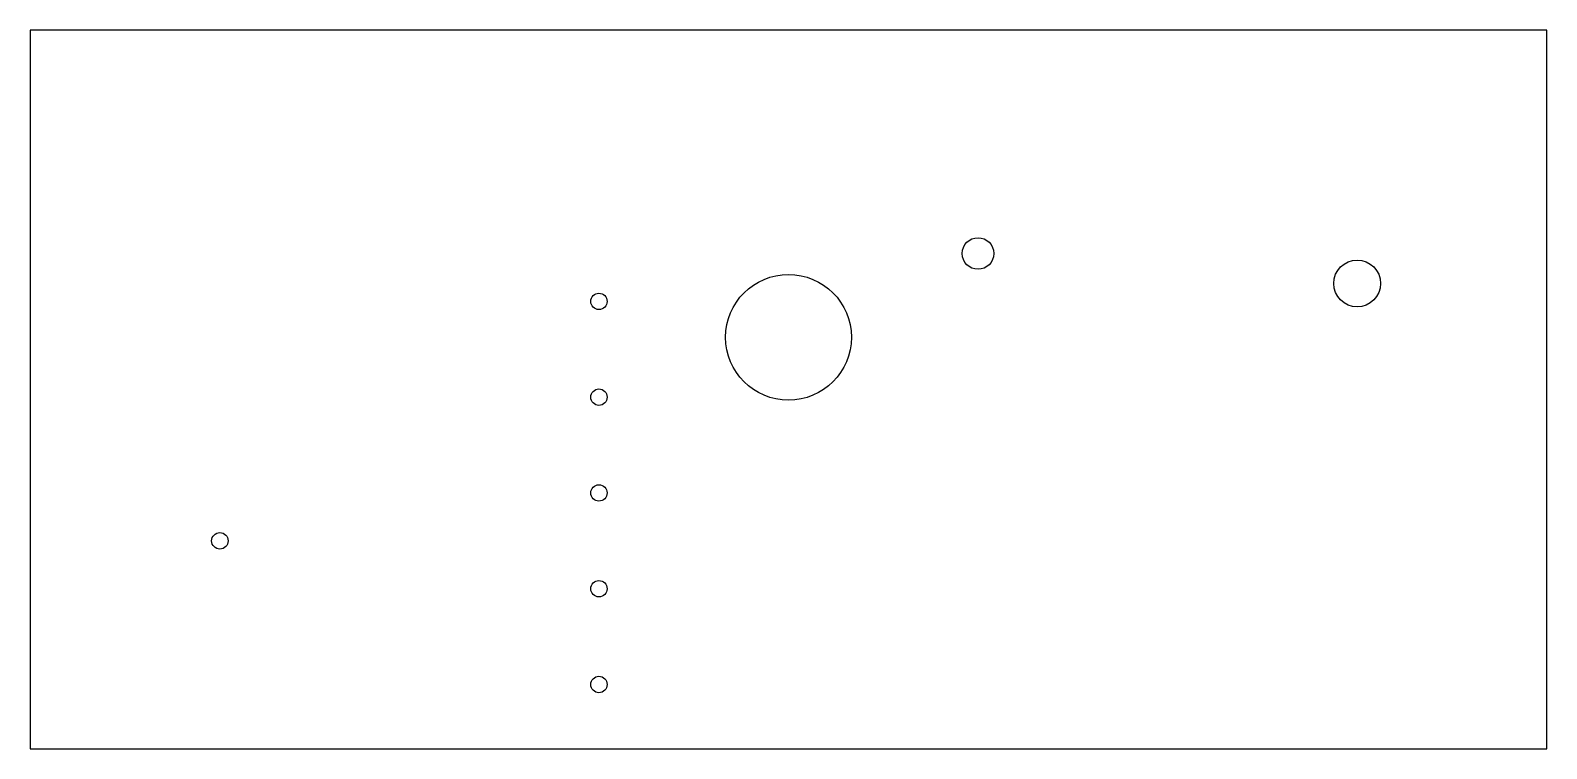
# Model space of a CAD drawing. Header units: millimetres. Extents: x 0 to 1266, y 0 to 600.
import ezdxf

# ---------------------------------------------------------------- set-up
doc = ezdxf.new("R2010")
doc.units = ezdxf.units.MM
doc.layers.add('CUT', color=7, linetype='CONTINUOUS')
doc.layers.add('HOLE', color=7, linetype='CONTINUOUS')

msp = doc.modelspace()

# ---------------------------------------------------------------- linework, layer by layer
at = {"layer": 'CUT'}
msp.add_lwpolyline([(0, 0), (1266.061839, 0), (1266.061839, 600), (0, 600)], close=True, dxfattribs=at)
at = {"layer": 'HOLE'}
for points in [[(778.08865, 413.589838, -1), (804.48865, 413.589838, -1)], [(1088.254109, 388.589838, -1), (1127.354109, 388.589838, -1)], [(580.53092, 343.589838, -1), (685.53092, 343.589838, -1)], [(467.92319, 373.589838, -1), (481.62319, 373.589838, -1)], [(467.92319, 293.589838, -1), (481.62319, 293.589838, -1)], [(467.92319, 213.589838, -1), (481.62319, 213.589838, -1)], [(151.40773, 173.589838, -1), (165.10773, 173.589838, -1)], [(467.92319, 133.589838, -1), (481.62319, 133.589838, -1)], [(467.92319, 53.589838, -1), (481.62319, 53.589838, -1)]]:
    msp.add_lwpolyline(points, format="xyb", close=True, dxfattribs=at)

doc.saveas('drawing.dxf')
